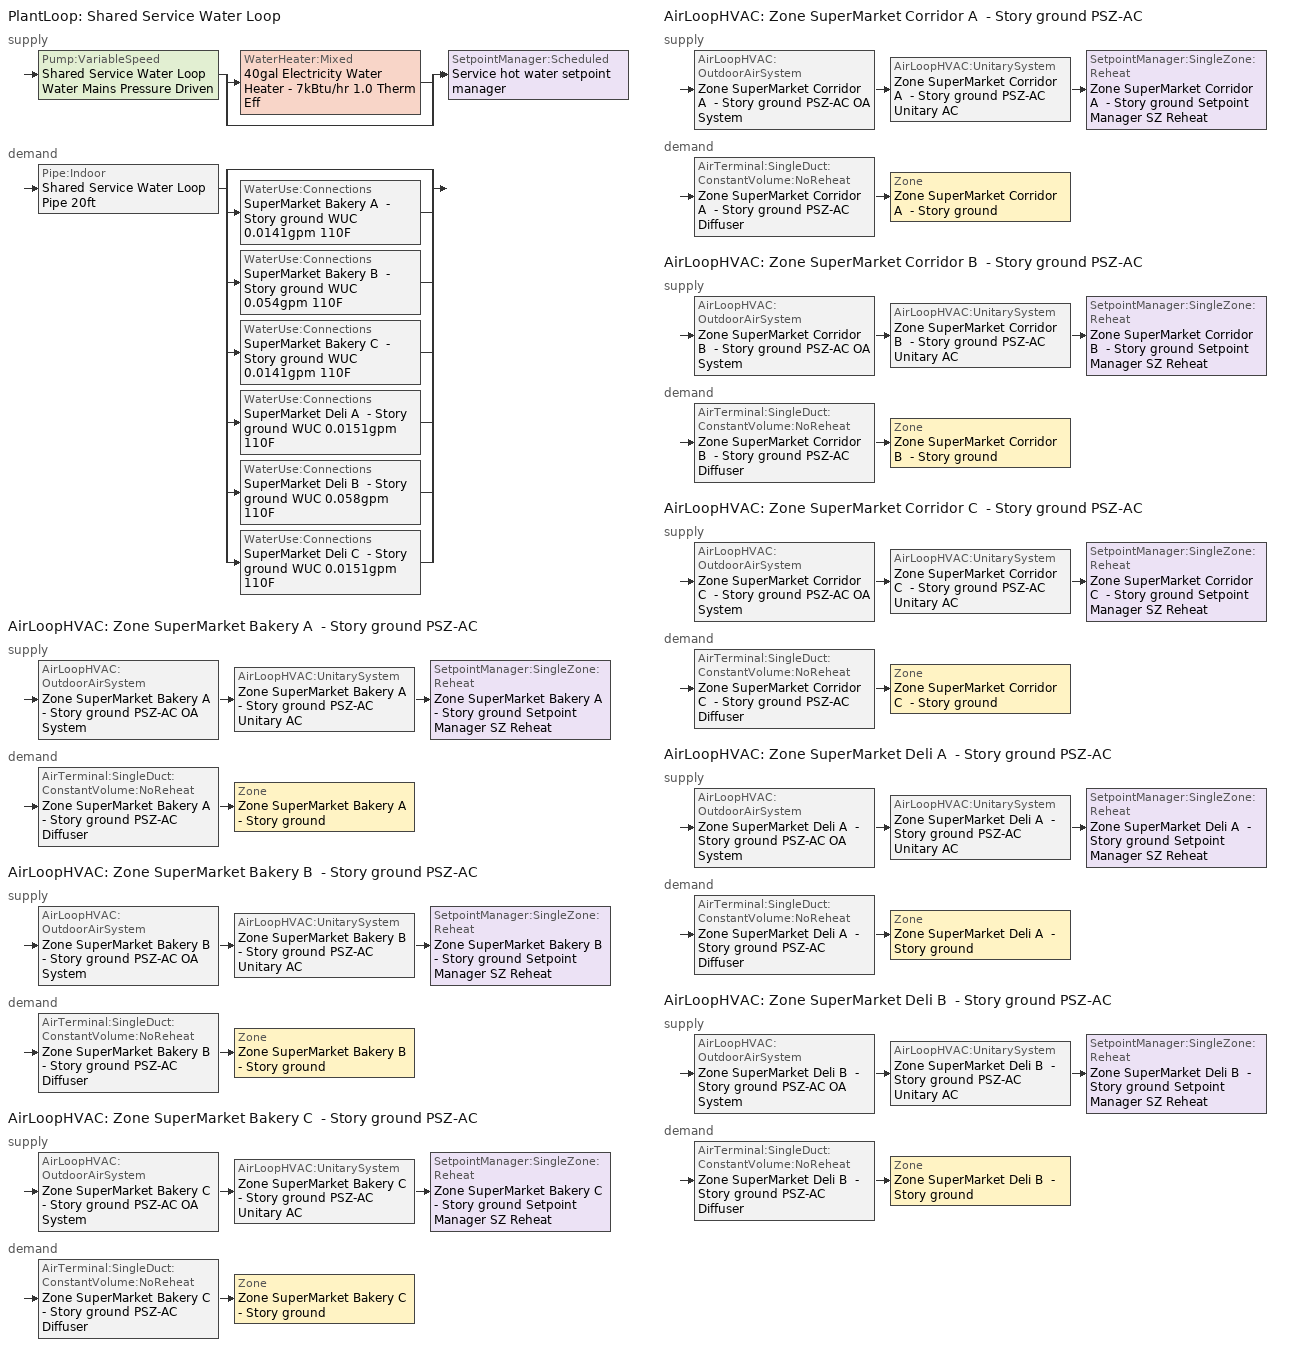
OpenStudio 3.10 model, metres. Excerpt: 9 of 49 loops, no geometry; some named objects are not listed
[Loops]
PlantLoop 'Shared Service Water Loop'
 supply: Pump:VariableSpeed 'Shared Service Water Loop Water Mains Pressure Driven' > split
  | WaterHeater:Mixed '40gal Electricity Water Heater - 7kBtu/hr 1.0 Therm Eff'
  | bypass
  join > SetpointManager:Scheduled 'Service hot water setpoint manager'
 demand: Pipe:Indoor 'Shared Service Water Loop Pipe 20ft' > split
  | bypass
  | WaterUse:Connections 'SuperMarket Bakery A  - Story ground WUC 0.0141gpm 110F'
  | WaterUse:Connections 'SuperMarket Bakery B  - Story ground WUC 0.054gpm 110F'
  | WaterUse:Connections 'SuperMarket Bakery C  - Story ground WUC 0.0141gpm 110F'
  | WaterUse:Connections 'SuperMarket Deli A  - Story ground WUC 0.0151gpm 110F'
  | WaterUse:Connections 'SuperMarket Deli B  - Story ground WUC 0.058gpm 110F'
  | WaterUse:Connections 'SuperMarket Deli C  - Story ground WUC 0.0151gpm 110F'
AirLoopHVAC 'Zone SuperMarket Bakery A  - Story ground PSZ-AC'
 supply: AirLoopHVAC:OutdoorAirSystem 'Zone SuperMarket Bakery A  - Story ground PSZ-AC OA System' > AirLoopHVAC:UnitarySystem 'Zone SuperMarket Bakery A  - Story ground PSZ-AC Unitary AC' > SetpointManager:SingleZone:Reheat 'Zone SuperMarket Bakery A  - Story ground Setpoint Manager SZ Reheat'
 demand: AirTerminal:SingleDuct:ConstantVolume:NoReheat 'Zone SuperMarket Bakery A  - Story ground PSZ-AC Diffuser' > Zone 'Zone SuperMarket Bakery A  - Story ground'
AirLoopHVAC 'Zone SuperMarket Bakery B  - Story ground PSZ-AC'
 supply: AirLoopHVAC:OutdoorAirSystem 'Zone SuperMarket Bakery B  - Story ground PSZ-AC OA System' > AirLoopHVAC:UnitarySystem 'Zone SuperMarket Bakery B  - Story ground PSZ-AC Unitary AC' > SetpointManager:SingleZone:Reheat 'Zone SuperMarket Bakery B  - Story ground Setpoint Manager SZ Reheat'
 demand: AirTerminal:SingleDuct:ConstantVolume:NoReheat 'Zone SuperMarket Bakery B  - Story ground PSZ-AC Diffuser' > Zone 'Zone SuperMarket Bakery B  - Story ground'
AirLoopHVAC 'Zone SuperMarket Bakery C  - Story ground PSZ-AC'
 supply: AirLoopHVAC:OutdoorAirSystem 'Zone SuperMarket Bakery C  - Story ground PSZ-AC OA System' > AirLoopHVAC:UnitarySystem 'Zone SuperMarket Bakery C  - Story ground PSZ-AC Unitary AC' > SetpointManager:SingleZone:Reheat 'Zone SuperMarket Bakery C  - Story ground Setpoint Manager SZ Reheat'
 demand: AirTerminal:SingleDuct:ConstantVolume:NoReheat 'Zone SuperMarket Bakery C  - Story ground PSZ-AC Diffuser' > Zone 'Zone SuperMarket Bakery C  - Story ground'
AirLoopHVAC 'Zone SuperMarket Corridor A  - Story ground PSZ-AC'
 supply: AirLoopHVAC:OutdoorAirSystem 'Zone SuperMarket Corridor A  - Story ground PSZ-AC OA System' > AirLoopHVAC:UnitarySystem 'Zone SuperMarket Corridor A  - Story ground PSZ-AC Unitary AC' > SetpointManager:SingleZone:Reheat 'Zone SuperMarket Corridor A  - Story ground Setpoint Manager SZ Reheat'
 demand: AirTerminal:SingleDuct:ConstantVolume:NoReheat 'Zone SuperMarket Corridor A  - Story ground PSZ-AC Diffuser' > Zone 'Zone SuperMarket Corridor A  - Story ground'
AirLoopHVAC 'Zone SuperMarket Corridor B  - Story ground PSZ-AC'
 supply: AirLoopHVAC:OutdoorAirSystem 'Zone SuperMarket Corridor B  - Story ground PSZ-AC OA System' > AirLoopHVAC:UnitarySystem 'Zone SuperMarket Corridor B  - Story ground PSZ-AC Unitary AC' > SetpointManager:SingleZone:Reheat 'Zone SuperMarket Corridor B  - Story ground Setpoint Manager SZ Reheat'
 demand: AirTerminal:SingleDuct:ConstantVolume:NoReheat 'Zone SuperMarket Corridor B  - Story ground PSZ-AC Diffuser' > Zone 'Zone SuperMarket Corridor B  - Story ground'
AirLoopHVAC 'Zone SuperMarket Corridor C  - Story ground PSZ-AC'
 supply: AirLoopHVAC:OutdoorAirSystem 'Zone SuperMarket Corridor C  - Story ground PSZ-AC OA System' > AirLoopHVAC:UnitarySystem 'Zone SuperMarket Corridor C  - Story ground PSZ-AC Unitary AC' > SetpointManager:SingleZone:Reheat 'Zone SuperMarket Corridor C  - Story ground Setpoint Manager SZ Reheat'
 demand: AirTerminal:SingleDuct:ConstantVolume:NoReheat 'Zone SuperMarket Corridor C  - Story ground PSZ-AC Diffuser' > Zone 'Zone SuperMarket Corridor C  - Story ground'
AirLoopHVAC 'Zone SuperMarket Deli A  - Story ground PSZ-AC'
 supply: AirLoopHVAC:OutdoorAirSystem 'Zone SuperMarket Deli A  - Story ground PSZ-AC OA System' > AirLoopHVAC:UnitarySystem 'Zone SuperMarket Deli A  - Story ground PSZ-AC Unitary AC' > SetpointManager:SingleZone:Reheat 'Zone SuperMarket Deli A  - Story ground Setpoint Manager SZ Reheat'
 demand: AirTerminal:SingleDuct:ConstantVolume:NoReheat 'Zone SuperMarket Deli A  - Story ground PSZ-AC Diffuser' > Zone 'Zone SuperMarket Deli A  - Story ground'
AirLoopHVAC 'Zone SuperMarket Deli B  - Story ground PSZ-AC'
 supply: AirLoopHVAC:OutdoorAirSystem 'Zone SuperMarket Deli B  - Story ground PSZ-AC OA System' > AirLoopHVAC:UnitarySystem 'Zone SuperMarket Deli B  - Story ground PSZ-AC Unitary AC' > SetpointManager:SingleZone:Reheat 'Zone SuperMarket Deli B  - Story ground Setpoint Manager SZ Reheat'
 demand: AirTerminal:SingleDuct:ConstantVolume:NoReheat 'Zone SuperMarket Deli B  - Story ground PSZ-AC Diffuser' > Zone 'Zone SuperMarket Deli B  - Story ground'
[Construction]
Copper pipe 0.75in type L with 0.5in fiberglass batt: Fiberglass batt 0.5in, Copper pipe 0.75in type L
[Material] Roughness=Smooth; Thermal Absorptance=0.9; Solar Absorptance=0.7; Visible Absorptance=0.7
Name | Thickness {m} | Conductivity {W/m-K} | Density {kg/m3} | Specific Heat {J/kg-K}
Copper pipe 0.75in type L | 0.001143 | 386 | 8906.27 | 385.1856
Fiberglass batt 0.5in | 0.0127 | 0.0663448 | 11.2129 | 837.36
[Sizing:Zone] Zone Cooling Design Supply Air Temperature Input Method=SupplyAirTemperature; Zone Cooling Design Supply Air Temperature {C}=12.7778; Zone Cooling Design Supply Air Temperature Difference {deltaC}=11.11; Zone Heating Design Supply Air Temperature Input Method=SupplyAirTemperature; Zone Heating Design Supply Air Temperature {C}=50; Zone Heating Design Supply Air Temperature Difference {deltaC}=11.11; Zone Cooling Design Supply Air Humidity Ratio {kg-H2O/kg-air}=0.0085; Zone Heating Design Supply Air Humidity Ratio {kg-H2O/kg-air}=0.008; Cooling Design Air Flow Method=DesignDay; Heating Design Air Flow Method=DesignDay; Heating Maximum Air Flow Fraction=1; Account for Dedicated Outdoor Air System=No; Dedicated Outdoor Air System Control Strategy=NeutralSupplyAir; Dedicated Outdoor Air Low Setpoint Temperature for Design {C}=autosize; Dedicated Outdoor Air High Setpoint Temperature for Design {C}=autosize; Zone Load Sizing Method=Sensible Load Only No Latent Load; Zone Latent Cooling Design Supply Air Humidity Ratio Input Method=HumidityRatioDifference; Zone Cooling Design Supply Air Humidity Ratio Difference {kgWater/kgDryAir}=0.005; Zone Latent Heating Design Supply Air Humidity Ratio Input Method=HumidityRatioDifference; Zone Humidification Design Supply Air Humidity Ratio Difference {kgWater/kgDryAir}=0.005; Sizing Option=Coincident
Zone SuperMarket Corridor A  - Story ground; Zone SuperMarket Corridor B  - Story ground; Zone SuperMarket Corridor C  - Story ground; Zone SuperMarket Bakery A  - Story ground; Zone SuperMarket Bakery B  - Story ground; Zone SuperMarket Bakery C  - Story ground; Zone SuperMarket Deli A  - Story ground; Zone SuperMarket Deli B  - Story ground
[Zone equipment]
Zone SuperMarket Corridor A  - Story ground: Zone SuperMarket Corridor A  - Story ground PSZ-AC Diffuser
Zone SuperMarket Corridor B  - Story ground: Zone SuperMarket Corridor B  - Story ground PSZ-AC Diffuser
Zone SuperMarket Corridor C  - Story ground: Zone SuperMarket Corridor C  - Story ground PSZ-AC Diffuser
Zone SuperMarket Bakery A  - Story ground: Zone SuperMarket Bakery A  - Story ground Exhaust Fan, Zone SuperMarket Bakery A  - Story ground PSZ-AC Diffuser
Zone SuperMarket Bakery B  - Story ground: Zone SuperMarket Bakery B  - Story ground Exhaust Fan, Zone SuperMarket Bakery B  - Story ground PSZ-AC Diffuser
Zone SuperMarket Bakery C  - Story ground: Zone SuperMarket Bakery C  - Story ground Exhaust Fan, Zone SuperMarket Bakery C  - Story ground PSZ-AC Diffuser
Zone SuperMarket Deli A  - Story ground: Zone SuperMarket Deli A  - Story ground Exhaust Fan, Zone SuperMarket Deli A  - Story ground PSZ-AC Diffuser
Zone SuperMarket Deli B  - Story ground: Zone SuperMarket Deli B  - Story ground Exhaust Fan, Zone SuperMarket Deli B  - Story ground PSZ-AC Diffuser
[Fan:ZoneExhaust] Availability Schedule=SuperMarket HVACOperationSchd; Fan Total Efficiency=0.389162; Pressure Rise {Pa}=124.544; Flow Fraction Schedule=SuperMarket HVACOperationSchd; System Availability Manager Coupling Mode=Decoupled
Name | Maximum Flow Rate {m3/s}
Zone SuperMarket Bakery A  - Story ground Exhaust Fan; Zone SuperMarket Bakery C  - Story ground Exhaust Fan | 0.230585
Zone SuperMarket Bakery B  - Story ground Exhaust Fan | 0.884824
Zone SuperMarket Deli A  - Story ground Exhaust Fan | 0.247648
Zone SuperMarket Deli B  - Story ground Exhaust Fan | 0.950301
[WaterUse:Equipment:Definition] Target Temperature Schedule=Mixed Water At Faucet Temp - 110F; Sensible Fraction Schedule=Fraction Sensible - 0.2; Latent Fraction Schedule=Fraction Latent - 0.05
Name | Peak Flow Rate {m3/s}
SuperMarket Bakery A  - Story ground Water Use 0.0141gpm 110F; SuperMarket Bakery C  - Story ground Water Use 0.0141gpm 110F | 8.87365e-07
SuperMarket Bakery B  - Story ground Water Use 0.054gpm 110F | 3.40509e-06
SuperMarket Deli A  - Story ground Water Use 0.0151gpm 110F; SuperMarket Deli C  - Story ground Water Use 0.0151gpm 110F | 9.5303e-07
SuperMarket Deli B  - Story ground Water Use 0.058gpm 110F | 3.65706e-06
[WaterUse:Equipment] Flow Rate Fraction Schedule=SuperMarket Bldg Swh
Name | Water Use Equipment Definition | Space
SuperMarket Bakery A  - Story ground Service Water Use 0.0141gpm 110F | SuperMarket Bakery A  - Story ground Water Use 0.0141gpm 110F | SuperMarket Bakery A  - Story ground
SuperMarket Bakery B  - Story ground Service Water Use 0.054gpm 110F | SuperMarket Bakery B  - Story ground Water Use 0.054gpm 110F | SuperMarket Bakery B  - Story ground
SuperMarket Bakery C  - Story ground Service Water Use 0.0141gpm 110F | SuperMarket Bakery C  - Story ground Water Use 0.0141gpm 110F | SuperMarket Bakery C  - Story ground
SuperMarket Deli A  - Story ground Service Water Use 0.0151gpm 110F | SuperMarket Deli A  - Story ground Water Use 0.0151gpm 110F | SuperMarket Deli A  - Story ground
SuperMarket Deli B  - Story ground Service Water Use 0.058gpm 110F | SuperMarket Deli B  - Story ground Water Use 0.058gpm 110F | SuperMarket Deli B  - Story ground
SuperMarket Deli C  - Story ground Service Water Use 0.0151gpm 110F | SuperMarket Deli C  - Story ground Water Use 0.0151gpm 110F | SuperMarket Deli C  - Story ground
[WaterUse:Connections] Drain Water Heat Exchanger Type=None; Drain Water Heat Exchanger Destination=Plant
Name | Water Use Equipment Name 1
SuperMarket Bakery A  - Story ground WUC 0.0141gpm 110F | SuperMarket Bakery A  - Story ground Service Water Use 0.0141gpm 110F
SuperMarket Bakery B  - Story ground WUC 0.054gpm 110F | SuperMarket Bakery B  - Story ground Service Water Use 0.054gpm 110F
SuperMarket Bakery C  - Story ground WUC 0.0141gpm 110F | SuperMarket Bakery C  - Story ground Service Water Use 0.0141gpm 110F
SuperMarket Deli A  - Story ground WUC 0.0151gpm 110F | SuperMarket Deli A  - Story ground Service Water Use 0.0151gpm 110F
SuperMarket Deli B  - Story ground WUC 0.058gpm 110F | SuperMarket Deli B  - Story ground Service Water Use 0.058gpm 110F
SuperMarket Deli C  - Story ground WUC 0.0151gpm 110F | SuperMarket Deli C  - Story ground Service Water Use 0.0151gpm 110F
[PlantLoop]
Shared Service Water Loop: Glycol Concentration=0; Maximum Loop Temperature {C}=60; Minimum Loop Temperature {C}=51.6667; Maximum Loop Flow Rate {m3/s}=1.07429e-05; Plant Loop Volume {m3}=0.00128915; Load Distribution Scheme=Optimal
[Sizing:Plant]
Shared Service Water Loop: Loop Type=Heating; Design Loop Exit Temperature {C}=60; Loop Design Temperature Difference {deltaC}=5; Sizing Option=NonCoincident; Zone Timesteps in Averaging Window=1; Coincident Sizing Factor Mode=None
[SetpointManager:Scheduled]
Service hot water setpoint manager: Control Variable=Temperature; Schedule=Service Water Loop Temp - 140F; Setpoint Node or NodeList=Shared Service Water Loop Supply Outlet Node
[Pump:VariableSpeed]
Shared Service Water Loop Water Mains Pressure Driven: Rated Flow Rate {m3/s}=1.07429e-05; Rated Pump Head {Pa}=0.001; Rated Power Consumption {W}=1.3773e-08; Motor Efficiency=1; Coefficient 1 of the Part Load Performance Curve=0; Coefficient 2 of the Part Load Performance Curve=3.2485; Coefficient 3 of the Part Load Performance Curve=-4.7443; Coefficient 4 of the Part Load Performance Curve=2.5294; Pump Control Type=Intermittent; Skin Loss Radiative Fraction=0.5; Design Power Sizing Method=PowerPerFlowPerPressure; Design Electric Power per Unit Flow Rate {W/(m3/s)}=348701.1; Design Shaft Power per Unit Flow Rate per Unit Head {W-s/m3-Pa}=1.28205; Design Minimum Flow Rate Fraction=0
[WaterHeater:Mixed]
40gal Electricity Water Heater - 7kBtu/hr 1.0 Therm Eff: Tank Volume {m3}=0.151416; Setpoint Temperature Schedule=Service Water Loop Temp - 140F; Deadband Temperature Difference {deltaC}=2; Maximum Temperature Limit {C}=60; Heater Control Type=Cycle; Heater Maximum Capacity {W}=1949.25; Heater Fuel Type=Electricity; Heater Thermal Efficiency=1; Off Cycle Parasitic Fuel Consumption Rate {W}=0; Off Cycle Parasitic Fuel Type=Electricity; Off Cycle Parasitic Heat Fraction to Tank=0; On Cycle Parasitic Fuel Consumption Rate {W}=0; On Cycle Parasitic Fuel Type=Electricity; On Cycle Parasitic Heat Fraction to Tank=0; Ambient Temperature Indicator=Schedule; Ambient Temperature Schedule=Water Heater Ambient Temp Schedule 71.6F; Off Cycle Loss Coefficient to Ambient Temperature {W/K}=1.87331; On Cycle Loss Coefficient to Ambient Temperature {W/K}=1.87331; Use Side Effectiveness=1; Source Side Effectiveness=1; Use Side Design Flow Rate {m3/s}=autosize; Source Side Design Flow Rate {m3/s}=autosize; Indirect Water Heating Recovery Time {hr}=1.5; Source Side Flow Control Mode=IndirectHeatPrimarySetpoint
[WaterHeater:Sizing]
40gal Electricity Water Heater - 7kBtu/hr 1.0 Therm Eff: Design Mode=PeakDraw; Time Storage Can Meet Peak Draw {hr}=0.538503; Time for Tank Recovery {hr}=1; Nominal Tank Volume for Autosizing Plant Connections {m3}=1
[Pipe:Indoor]
Shared Service Water Loop Pipe 20ft: Construction=Copper pipe 0.75in type L with 0.5in fiberglass batt; Environment Type=Schedule; Ambient Temperature Schedule=Shared Service Water Loop Piping Air Temp - 70F; Ambient Air Velocity Schedule=Shared Service Water Loop Piping Air Velocity - 0.67mph; Pipe Inside Diameter {m}=0.019939; Pipe Length {m}=6.1
[AirLoopHVAC] Design Return Air Flow Fraction of Supply Air Flow=1
Name | Availability Schedule | Design Supply Air Flow Rate {m3/s}
Zone SuperMarket Bakery A  - Story ground PSZ-AC | Zone SuperMarket Bakery A  - Story ground PSZ-AC_constant_night_fan_schedule | 0.143238
Zone SuperMarket Bakery B  - Story ground PSZ-AC | Zone SuperMarket Bakery B  - Story ground PSZ-AC_constant_night_fan_schedule | 0.348839
Zone SuperMarket Bakery C  - Story ground PSZ-AC | Zone SuperMarket Bakery C  - Story ground PSZ-AC_constant_night_fan_schedule | 0.126441
Zone SuperMarket Corridor A  - Story ground PSZ-AC | Zone SuperMarket Corridor A  - Story ground PSZ-AC_constant_night_fan_schedule | 0.0296169
Zone SuperMarket Corridor B  - Story ground PSZ-AC | Zone SuperMarket Corridor B  - Story ground PSZ-AC_constant_night_fan_schedule | 0.0564038
Zone SuperMarket Corridor C  - Story ground PSZ-AC | Zone SuperMarket Corridor C  - Story ground PSZ-AC_constant_night_fan_schedule | 0.0256887
Zone SuperMarket Deli A  - Story ground PSZ-AC | Zone SuperMarket Deli A  - Story ground PSZ-AC_constant_night_fan_schedule | 0.280962
Zone SuperMarket Deli B  - Story ground PSZ-AC | Zone SuperMarket Deli B  - Story ground PSZ-AC_constant_night_fan_schedule | 0.785212
[Sizing:System] Type of Load to Size On=Sensible; Central Heating Maximum System Air Flow Ratio=1; Preheat Design Temperature {C}=7.22222; Preheat Design Humidity Ratio {kg-H2O/kg-Air}=0.008; Precool Design Temperature {C}=12.7778; Precool Design Humidity Ratio {kg-H2O/kg-Air}=0.008; Central Cooling Design Supply Air Temperature {C}=12.7778; Central Heating Design Supply Air Temperature {C}=50; Sizing Option=Coincident; 100% Outdoor Air in Cooling=No; 100% Outdoor Air in Heating=No; Central Cooling Design Supply Air Humidity Ratio {kg-H2O/kg-Air}=0.0085; Central Heating Design Supply Air Humidity Ratio {kg-H2O/kg-Air}=0.008; Cooling Design Air Flow Method=DesignDay; Heating Design Air Flow Method=DesignDay; System Outdoor Air Method=ZoneSum; Zone Maximum Outdoor Air Fraction=1; Cooling Supply Air Flow Rate Per Floor Area {m3/s-m2}=0.00996765; Cooling Fraction of Autosized Cooling Supply Air Flow Rate=1; Cooling Supply Air Flow Rate Per Unit Cooling Capacity {m3/s-W}=3.94755e-05; Heating Supply Air Flow Rate Per Floor Area {m3/s-m2}=0.00996765; Heating Fraction of Autosized Heating Supply Air Flow Rate=1; Heating Fraction of Autosized Cooling Supply Air Flow Rate=1; Heating Supply Air Flow Rate Per Unit Heating Capacity {m3/s-W}=3.15882e-05; Cooling Design Capacity Method=CoolingDesignCapacity; Cooling Design Capacity Per Floor Area {W/m2}=234.7; Fraction of Autosized Cooling Design Capacity=1; Heating Design Capacity Method=HeatingDesignCapacity; Heating Design Capacity Per Floor Area {W/m2}=157; Fraction of Autosized Heating Design Capacity=1; Central Cooling Capacity Control Method=OnOff; Occupant Diversity=1
Name | Design Outdoor Air Flow Rate {m3/s} | Cooling Design Capacity {W} | Heating Design Capacity {W}
Zone SuperMarket Bakery A  - Story ground PSZ-AC | 0.143238 | 3193.46 | 5938.47
Zone SuperMarket Bakery B  - Story ground PSZ-AC | 0.348839 | 9862.05 | 22787.69
Zone SuperMarket Bakery C  - Story ground PSZ-AC | 0.126441 | 2984.92 | 5938.47
Zone SuperMarket Corridor A  - Story ground PSZ-AC | 0.0296169 | 374.39 | 395.28
Zone SuperMarket Corridor B  - Story ground PSZ-AC | 0.0564038 | 763.1 | 572.12
Zone SuperMarket Corridor C  - Story ground PSZ-AC | 0.0256887 | 319.34 | 395.34
Zone SuperMarket Deli A  - Story ground PSZ-AC | 0.280962 | 4766.65 | 6377.91
Zone SuperMarket Deli B  - Story ground PSZ-AC | 0.785212 | 14846.31 | 24473.97
[SetpointManager:SingleZone:Reheat] Minimum Supply Air Temperature {C}=12.7778; Maximum Supply Air Temperature {C}=50
Name | Control Zone | Setpoint Node or NodeList
Zone SuperMarket Bakery A  - Story ground Setpoint Manager SZ Reheat | Zone SuperMarket Bakery A  - Story ground | Zone SuperMarket Bakery A  - Story ground PSZ-AC Supply Outlet Node
Zone SuperMarket Bakery B  - Story ground Setpoint Manager SZ Reheat | Zone SuperMarket Bakery B  - Story ground | Zone SuperMarket Bakery B  - Story ground PSZ-AC Supply Outlet Node
Zone SuperMarket Bakery C  - Story ground Setpoint Manager SZ Reheat | Zone SuperMarket Bakery C  - Story ground | Zone SuperMarket Bakery C  - Story ground PSZ-AC Supply Outlet Node
Zone SuperMarket Corridor A  - Story ground Setpoint Manager SZ Reheat | Zone SuperMarket Corridor A  - Story ground | Zone SuperMarket Corridor A  - Story ground PSZ-AC Supply Outlet Node
Zone SuperMarket Corridor B  - Story ground Setpoint Manager SZ Reheat | Zone SuperMarket Corridor B  - Story ground | Zone SuperMarket Corridor B  - Story ground PSZ-AC Supply Outlet Node
Zone SuperMarket Corridor C  - Story ground Setpoint Manager SZ Reheat | Zone SuperMarket Corridor C  - Story ground | Zone SuperMarket Corridor C  - Story ground PSZ-AC Supply Outlet Node
Zone SuperMarket Deli A  - Story ground Setpoint Manager SZ Reheat | Zone SuperMarket Deli A  - Story ground | Zone SuperMarket Deli A  - Story ground PSZ-AC Supply Outlet Node
Zone SuperMarket Deli B  - Story ground Setpoint Manager SZ Reheat | Zone SuperMarket Deli B  - Story ground | Zone SuperMarket Deli B  - Story ground PSZ-AC Supply Outlet Node
[Coil:Heating:Electric] Efficiency=1
Name | Availability Schedule | Nominal Capacity {W}
Zone SuperMarket Bakery A  - Story ground PSZ-AC Electric Htg Coil | Always On Discrete | 7963.88
Zone SuperMarket Bakery A  - Story ground PSZ-AC No Heat; Zone SuperMarket Bakery B  - Story ground PSZ-AC No Heat; Zone SuperMarket Bakery C  - Story ground PSZ-AC No Heat; Zone SuperMarket Corridor A  - Story ground PSZ-AC No Heat; Zone SuperMarket Corridor B  - Story ground PSZ-AC No Heat; Zone SuperMarket Corridor C  - Story ground PSZ-AC No Heat; Zone SuperMarket Deli A  - Story ground PSZ-AC No Heat; Zone SuperMarket Deli B  - Story ground PSZ-AC No Heat | Always Off Discrete | 0
Zone SuperMarket Bakery B  - Story ground PSZ-AC Electric Htg Coil | Always On Discrete | 23276
Zone SuperMarket Bakery C  - Story ground PSZ-AC Electric Htg Coil | Always On Discrete | 7354.63
Zone SuperMarket Corridor A  - Story ground PSZ-AC Electric Htg Coil | Always On Discrete | 1143.77
Zone SuperMarket Corridor B  - Story ground PSZ-AC Electric Htg Coil | Always On Discrete | 2312.5
Zone SuperMarket Corridor C  - Story ground PSZ-AC Electric Htg Coil | Always On Discrete | 1001.29
Zone SuperMarket Deli A  - Story ground PSZ-AC Electric Htg Coil | Always On Discrete | 13164.4
Zone SuperMarket Deli B  - Story ground PSZ-AC Electric Htg Coil | Always On Discrete | 39889.5
[Coil:Cooling:DX:SingleSpeed] Availability Schedule=Always On Discrete; Rated COP {W/W}=3.6504; Rated Evaporator Fan Power Per Volume Flow Rate 2017 {W/(m3/s)}=773.3; Rated Evaporator Fan Power Per Volume Flow Rate 2023 {W/(m3/s)}=934.4; Total Cooling Capacity Function of Temperature Curve=CoilClgDXQRatio_fTwbToadbSI; Total Cooling Capacity Function of Flow Fraction Curve=CoilClgDXSnglQRatio_fCFMRatio; Energy Input Ratio Function of Temperature Curve=CoilClgDXEIRRatio_fTwbToadbSI; Energy Input Ratio Function of Flow Fraction Curve=CoilClgDXSnglEIRRatio_fCFMRatio; Part Load Fraction Correlation Curve=CoilClgDXEIRRatio_fQFrac; Minimum Outdoor Dry-Bulb Temperature for Compressor Operation {C}=-25; Nominal Time for Condensate Removal to Begin {s}=0; Ratio of Initial Moisture Evaporation Rate and Steady State Latent Capacity=0; Maximum Cycling Rate {cycles/hr}=0; Latent Capacity Time Constant {s}=0; Condenser Type=AirCooled; Evaporative Condenser Effectiveness=0.9; Evaporative Condenser Air Flow Rate {m3/s}=autosize; Evaporative Condenser Pump Rated Power Consumption {W}=autosize; Crankcase Heater Capacity {W}=0; Maximum Outdoor Dry-Bulb Temperature for Crankcase Heater Operation {C}=10; Basin Heater Capacity {W/K}=0; Basin Heater Setpoint Temperature {C}=2
Name | Rated Total Cooling Capacity {W} | Rated Sensible Heat Ratio | Rated Air Flow Rate {m3/s}
Zone SuperMarket Bakery A  - Story ground PSZ-AC 1spd DX AC Clg Coil 13kBtu/hr 13SEER | 3556.94 | 0.701083 | 0.143238
Zone SuperMarket Bakery B  - Story ground PSZ-AC 1spd DX AC Clg Coil 31kBtu/hr 13SEER | 8662.5 | 0.701083 | 0.348839
Zone SuperMarket Bakery C  - Story ground PSZ-AC 1spd DX AC Clg Coil 11kBtu/hr 13SEER | 3139.84 | 0.701083 | 0.126441
Zone SuperMarket Corridor A  - Story ground PSZ-AC 1spd DX AC Clg Coil 4kBtu/hr 13SEER | 559.088 | 0.800397 | 0.0296169
Zone SuperMarket Corridor B  - Story ground PSZ-AC 1spd DX AC Clg Coil 11kBtu/hr 13SEER | 1278.67 | 0.730462 | 0.0564038
Zone SuperMarket Corridor C  - Story ground PSZ-AC 1spd DX AC Clg Coil 4kBtu/hr 13SEER | 494.905 | 0.790902 | 0.0256887
Zone SuperMarket Deli A  - Story ground PSZ-AC 1spd DX AC Clg Coil 23kBtu/hr 13SEER | 6976.96 | 0.701083 | 0.280962
Zone SuperMarket Deli B  - Story ground PSZ-AC 1spd DX AC Clg Coil 64kBtu/hr 13SEER | 19498.7 | 0.701083 | 0.785212
[Fan:OnOff] Availability Schedule=Always On Discrete; Fan Total Efficiency=0.53625; Pressure Rise {Pa}=622.722; Motor Efficiency=0.825; Motor In Airstream Fraction=1
Name | Maximum Flow Rate {m3/s} | Fan Power Ratio Function of Speed Ratio Curve | Fan Efficiency Ratio Function of Speed Ratio Curve
Zone SuperMarket Bakery A  - Story ground PSZ-AC Fan | 0.143238 | Fan On Off Power Curve | Fan On Off Efficiency Curve
Zone SuperMarket Bakery B  - Story ground PSZ-AC Fan | 0.348839 | Fan On Off Power Curve 1 | Fan On Off Efficiency Curve 1
Zone SuperMarket Bakery C  - Story ground PSZ-AC Fan | 0.126441 | Fan On Off Power Curve 2 | Fan On Off Efficiency Curve 2
Zone SuperMarket Corridor A  - Story ground PSZ-AC Fan | 0.0296169 | Fan On Off Power Curve 3 | Fan On Off Efficiency Curve 3
Zone SuperMarket Corridor B  - Story ground PSZ-AC Fan | 0.0564038 | Fan On Off Power Curve 4 | Fan On Off Efficiency Curve 4
Zone SuperMarket Corridor C  - Story ground PSZ-AC Fan | 0.0256887 | Fan On Off Power Curve 5 | Fan On Off Efficiency Curve 5
Zone SuperMarket Deli A  - Story ground PSZ-AC Fan | 0.280962 | Fan On Off Power Curve 6 | Fan On Off Efficiency Curve 6
Zone SuperMarket Deli B  - Story ground PSZ-AC Fan | 0.785212 | Fan On Off Power Curve 7 | Fan On Off Efficiency Curve 7
[AirLoopHVAC:UnitarySystem] Control Type=Load; Dehumidification Control Type=None; Availability Schedule=Always On Discrete; Fan Placement=DrawThrough; DX Heating Coil Sizing Ratio=1; Use DOAS DX Cooling Coil=No; DOAS DX Cooling Coil Leaving Minimum Air Temperature {C}=2; Latent Load Control=SensibleOnlyLoadControl; Supply Air Flow Rate Method During Cooling Operation=SupplyAirFlowRate; Supply Air Flow Rate Method During Heating Operation=SupplyAirFlowRate; Supply Air Flow Rate Method When No Cooling or Heating is Required=None; No Load Supply Air Flow Rate Control Set To Low Speed=Yes; Maximum Supply Air Temperature {C}=50; Maximum Outdoor Dry-Bulb Temperature for Supplemental Heater Operation {C}=21; Ancilliary On-Cycle Electric Power {W}=0; Ancilliary Off-Cycle Electric Power {W}=0
Name | Controlling Zone or Thermostat Location | Supply Fan | Supply Air Fan Operating Mode Schedule | Heating Coil | Cooling Coil | Supplemental Heating Coil | Supply Air Flow Rate During Cooling Operation {m3/s} | Supply Air Flow Rate During Heating Operation {m3/s}
Zone SuperMarket Bakery A  - Story ground PSZ-AC Unitary AC | Zone SuperMarket Bakery A  - Story ground | Zone SuperMarket Bakery A  - Story ground PSZ-AC Fan | Zone SuperMarket Bakery A  - Story ground PSZ-AC_constant_night_fan_schedule | Zone SuperMarket Bakery A  - Story ground PSZ-AC Electric Htg Coil | Zone SuperMarket Bakery A  - Story ground PSZ-AC 1spd DX AC Clg Coil 13kBtu/hr 13SEER | Zone SuperMarket Bakery A  - Story ground PSZ-AC No Heat | 0.143238 | 0.143238
Zone SuperMarket Bakery B  - Story ground PSZ-AC Unitary AC | Zone SuperMarket Bakery B  - Story ground | Zone SuperMarket Bakery B  - Story ground PSZ-AC Fan | Zone SuperMarket Bakery B  - Story ground PSZ-AC_constant_night_fan_schedule | Zone SuperMarket Bakery B  - Story ground PSZ-AC Electric Htg Coil | Zone SuperMarket Bakery B  - Story ground PSZ-AC 1spd DX AC Clg Coil 31kBtu/hr 13SEER | Zone SuperMarket Bakery B  - Story ground PSZ-AC No Heat | 0.348839 | 0.348839
Zone SuperMarket Bakery C  - Story ground PSZ-AC Unitary AC | Zone SuperMarket Bakery C  - Story ground | Zone SuperMarket Bakery C  - Story ground PSZ-AC Fan | Zone SuperMarket Bakery C  - Story ground PSZ-AC_constant_night_fan_schedule | Zone SuperMarket Bakery C  - Story ground PSZ-AC Electric Htg Coil | Zone SuperMarket Bakery C  - Story ground PSZ-AC 1spd DX AC Clg Coil 11kBtu/hr 13SEER | Zone SuperMarket Bakery C  - Story ground PSZ-AC No Heat | 0.126441 | 0.126441
Zone SuperMarket Corridor A  - Story ground PSZ-AC Unitary AC | Zone SuperMarket Corridor A  - Story ground | Zone SuperMarket Corridor A  - Story ground PSZ-AC Fan | Zone SuperMarket Corridor A  - Story ground PSZ-AC_constant_night_fan_schedule | Zone SuperMarket Corridor A  - Story ground PSZ-AC Electric Htg Coil | Zone SuperMarket Corridor A  - Story ground PSZ-AC 1spd DX AC Clg Coil 4kBtu/hr 13SEER | Zone SuperMarket Corridor A  - Story ground PSZ-AC No Heat | 0.0296169 | 0.0296169
Zone SuperMarket Corridor B  - Story ground PSZ-AC Unitary AC | Zone SuperMarket Corridor B  - Story ground | Zone SuperMarket Corridor B  - Story ground PSZ-AC Fan | Zone SuperMarket Corridor B  - Story ground PSZ-AC_constant_night_fan_schedule | Zone SuperMarket Corridor B  - Story ground PSZ-AC Electric Htg Coil | Zone SuperMarket Corridor B  - Story ground PSZ-AC 1spd DX AC Clg Coil 11kBtu/hr 13SEER | Zone SuperMarket Corridor B  - Story ground PSZ-AC No Heat | 0.0564038 | 0.0564038
Zone SuperMarket Corridor C  - Story ground PSZ-AC Unitary AC | Zone SuperMarket Corridor C  - Story ground | Zone SuperMarket Corridor C  - Story ground PSZ-AC Fan | Zone SuperMarket Corridor C  - Story ground PSZ-AC_constant_night_fan_schedule | Zone SuperMarket Corridor C  - Story ground PSZ-AC Electric Htg Coil | Zone SuperMarket Corridor C  - Story ground PSZ-AC 1spd DX AC Clg Coil 4kBtu/hr 13SEER | Zone SuperMarket Corridor C  - Story ground PSZ-AC No Heat | 0.0256887 | 0.0256887
Zone SuperMarket Deli A  - Story ground PSZ-AC Unitary AC | Zone SuperMarket Deli A  - Story ground | Zone SuperMarket Deli A  - Story ground PSZ-AC Fan | Zone SuperMarket Deli A  - Story ground PSZ-AC_constant_night_fan_schedule | Zone SuperMarket Deli A  - Story ground PSZ-AC Electric Htg Coil | Zone SuperMarket Deli A  - Story ground PSZ-AC 1spd DX AC Clg Coil 23kBtu/hr 13SEER | Zone SuperMarket Deli A  - Story ground PSZ-AC No Heat | 0.280962 | 0.280962
Zone SuperMarket Deli B  - Story ground PSZ-AC Unitary AC | Zone SuperMarket Deli B  - Story ground | Zone SuperMarket Deli B  - Story ground PSZ-AC Fan | Zone SuperMarket Deli B  - Story ground PSZ-AC_constant_night_fan_schedule | Zone SuperMarket Deli B  - Story ground PSZ-AC Electric Htg Coil | Zone SuperMarket Deli B  - Story ground PSZ-AC 1spd DX AC Clg Coil 64kBtu/hr 13SEER | Zone SuperMarket Deli B  - Story ground PSZ-AC No Heat | 0.785212 | 0.785212
[Controller:OutdoorAir] Economizer Control Type=NoEconomizer; Economizer Control Action Type=ModulateFlow; Economizer Maximum Limit Dry-Bulb Temperature {C}=28; Economizer Maximum Limit Enthalpy {J/kg}=64000; Lockout Type=LockoutWithCompressor; Minimum Limit Type=FixedMinimum; High Humidity Control=No; High Humidity Outdoor Air Flow Ratio=1; Control High Indoor Humidity Based on Outdoor Humidity Ratio=Yes; Heat Recovery Bypass Control Type=BypassWhenWithinEconomizerLimits; Economizer Operation Staging=InterlockedWithMechanicalCooling
Name | Minimum Outdoor Air Flow Rate {m3/s} | Maximum Outdoor Air Flow Rate {m3/s} | Minimum Outdoor Air Schedule | Maximum Fraction of Outdoor Air Schedule | Controller Mechanical Ventilation
Zone SuperMarket Bakery A  - Story ground PSZ-AC OA System Controller | 0.0873992 | 0.143238 | Zone SuperMarket Bakery A  - Story ground PSZ-AC_night_ventcycle_schedule | ems_Zone_SuperMarket_Bakery_A____Story_ground_PSZ_AC_maxOASch | Controller Mechanical Ventilation 1
Zone SuperMarket Bakery B  - Story ground PSZ-AC OA System Controller | 0.335377 | 0.348839 | Zone SuperMarket Bakery B  - Story ground PSZ-AC_night_ventcycle_schedule | ems_Zone_SuperMarket_Bakery_B____Story_ground_PSZ_AC_maxOASch | Controller Mechanical Ventilation 2
Zone SuperMarket Bakery C  - Story ground PSZ-AC OA System Controller | 0.0873992 | 0.126441 | Zone SuperMarket Bakery C  - Story ground PSZ-AC_night_ventcycle_schedule | ems_Zone_SuperMarket_Bakery_C____Story_ground_PSZ_AC_maxOASch | Controller Mechanical Ventilation 3
Zone SuperMarket Corridor A  - Story ground PSZ-AC OA System Controller | 0.00219428 | 0.0296169 | Zone SuperMarket Corridor A  - Story ground PSZ-AC_night_ventcycle_schedule | ems_Zone_SuperMarket_Corridor_A____Story_ground_PSZ_AC_maxOASch | Controller Mechanical Ventilation 4
Zone SuperMarket Corridor B  - Story ground PSZ-AC OA System Controller | 0.0084201 | 0.0564038 | Zone SuperMarket Corridor B  - Story ground PSZ-AC_night_ventcycle_schedule | ems_Zone_SuperMarket_Corridor_B____Story_ground_PSZ_AC_maxOASch | Controller Mechanical Ventilation 5
Zone SuperMarket Corridor C  - Story ground PSZ-AC OA System Controller | 0.00219428 | 0.0256887 | Zone SuperMarket Corridor C  - Story ground PSZ-AC_night_ventcycle_schedule | ems_Zone_SuperMarket_Corridor_C____Story_ground_PSZ_AC_maxOASch | Controller Mechanical Ventilation 6
Zone SuperMarket Deli A  - Story ground PSZ-AC OA System Controller | 0.0938667 | 0.280962 | Zone SuperMarket Deli A  - Story ground PSZ-AC_night_ventcycle_schedule | ems_Zone_SuperMarket_Deli_A____Story_ground_PSZ_AC_maxOASch | Controller Mechanical Ventilation 7
Zone SuperMarket Deli B  - Story ground PSZ-AC OA System Controller | 0.360195 | 0.785212 | Zone SuperMarket Deli B  - Story ground PSZ-AC_night_ventcycle_schedule | ems_Zone_SuperMarket_Deli_B____Story_ground_PSZ_AC_maxOASch | Controller Mechanical Ventilation 8
[Controller:MechanicalVentilation] Availability Schedule=Always On Discrete
Controller Mechanical Ventilation 1; Controller Mechanical Ventilation 2; Controller Mechanical Ventilation 3; Controller Mechanical Ventilation 4; Controller Mechanical Ventilation 5; Controller Mechanical Ventilation 6; Controller Mechanical Ventilation 7; Controller Mechanical Ventilation 8
[AirLoopHVAC:OutdoorAirSystem]
Name | Controller
Zone SuperMarket Bakery A  - Story ground PSZ-AC OA System | Zone SuperMarket Bakery A  - Story ground PSZ-AC OA System Controller
Zone SuperMarket Bakery B  - Story ground PSZ-AC OA System | Zone SuperMarket Bakery B  - Story ground PSZ-AC OA System Controller
Zone SuperMarket Bakery C  - Story ground PSZ-AC OA System | Zone SuperMarket Bakery C  - Story ground PSZ-AC OA System Controller
Zone SuperMarket Corridor A  - Story ground PSZ-AC OA System | Zone SuperMarket Corridor A  - Story ground PSZ-AC OA System Controller
Zone SuperMarket Corridor B  - Story ground PSZ-AC OA System | Zone SuperMarket Corridor B  - Story ground PSZ-AC OA System Controller
Zone SuperMarket Corridor C  - Story ground PSZ-AC OA System | Zone SuperMarket Corridor C  - Story ground PSZ-AC OA System Controller
Zone SuperMarket Deli A  - Story ground PSZ-AC OA System | Zone SuperMarket Deli A  - Story ground PSZ-AC OA System Controller
Zone SuperMarket Deli B  - Story ground PSZ-AC OA System | Zone SuperMarket Deli B  - Story ground PSZ-AC OA System Controller
[AvailabilityManager:NightCycle] Applicability Schedule=Always On Discrete; Control Type=CycleOnAny; Thermostat Tolerance {deltaC}=1.9999; Cycling Run Time Control Type=Thermostat; Cycling Run Time {s}=1800
Availability Manager Night Cycle 1; Availability Manager Night Cycle 2; Availability Manager Night Cycle 3; Availability Manager Night Cycle 4; Availability Manager Night Cycle 5; Availability Manager Night Cycle 6; Availability Manager Night Cycle 7; Availability Manager Night Cycle 8; Availability Manager Night Cycle 9; Availability Manager Night Cycle 10; Availability Manager Night Cycle 11; Availability Manager Night Cycle 12; Availability Manager Night Cycle 13; Availability Manager Night Cycle 14; Availability Manager Night Cycle 15; Availability Manager Night Cycle 16; Availability Manager Night Cycle 17; Availability Manager Night Cycle 18; Availability Manager Night Cycle 19; Availability Manager Night Cycle 20; Availability Manager Night Cycle 21; Availability Manager Night Cycle 22; Availability Manager Night Cycle 23; Availability Manager Night Cycle 24; Availability Manager Night Cycle 25; Availability Manager Night Cycle 26; Availability Manager Night Cycle 27; Availability Manager Night Cycle 28; Availability Manager Night Cycle 29; Availability Manager Night Cycle 30; Availability Manager Night Cycle 31; Availability Manager Night Cycle 32; Availability Manager Night Cycle 33; Availability Manager Night Cycle 34; Availability Manager Night Cycle 35; Availability Manager Night Cycle 36; Availability Manager Night Cycle 37; Availability Manager Night Cycle 38; Availability Manager Night Cycle 39; Availability Manager Night Cycle 40; Availability Manager Night Cycle 41; Availability Manager Night Cycle 42; Availability Manager Night Cycle 43; Availability Manager Night Cycle 44; Availability Manager Night Cycle 45; Availability Manager Night Cycle 46; Availability Manager Night Cycle 47; Availability Manager Night Cycle 48
[AirTerminal:SingleDuct:ConstantVolume:NoReheat] Availability Schedule=Always On Discrete
Name | Maximum Air Flow Rate {m3/s}
Zone SuperMarket Bakery A  - Story ground PSZ-AC Diffuser | 0.143238
Zone SuperMarket Bakery B  - Story ground PSZ-AC Diffuser | 0.348839
Zone SuperMarket Bakery C  - Story ground PSZ-AC Diffuser | 0.126441
Zone SuperMarket Corridor A  - Story ground PSZ-AC Diffuser | 0.0296169
Zone SuperMarket Corridor B  - Story ground PSZ-AC Diffuser | 0.0564038
Zone SuperMarket Corridor C  - Story ground PSZ-AC Diffuser | 0.0256887
Zone SuperMarket Deli A  - Story ground PSZ-AC Diffuser | 0.280962
Zone SuperMarket Deli B  - Story ground PSZ-AC Diffuser | 0.785212
[ZoneHVAC:Baseboard:Convective:Electric] Availability Schedule=Always On Discrete; Efficiency=1
Name | Nominal Capacity {W}
Zone SuperMarket Vestibule A  - Story ground Electric Baseboard | 198.924
Zone SuperMarket Vestibule B  - Story ground Electric Baseboard | 39.2036
Zone SuperMarket Vestibule C  - Story ground Electric Baseboard | 198.96
[EnergyManagementSystem:Sensor]
OAT: Output Variable or Output Meter Index Key=Environment; Output Variable or Output Meter=Site Outdoor Air Drybulb Temperature
[EnergyManagementSystem:Actuator] Actuated Component Type=Schedule:Year; Actuated Component Control Type=Schedule Value
Name | Actuated Component
ems_Zone_SuperMarket_Sales_B____Story_top_PSZ_AC_HtgSch0 | SuperMarket HtgSetp_Enduse
ems_Zone_SuperMarket_Sales_B____Story_top_PSZ_AC_ClgSch0 | SuperMarket ClgSetp_Enduse
[Schedule:Ruleset]
SuperMarket Bldg Swh: Default Day Schedule=SuperMarket Bldg Swh Default; Summer Design Day Schedule=SuperMarket Bldg Swh Summer Design Day; Winter Design Day Schedule=SuperMarket Bldg Swh Winter Design Day
Fraction Sensible - 0.2: Default Day Schedule=Fraction Sensible - 0.2 Default
Fraction Latent - 0.05: Default Day Schedule=Fraction Latent - 0.05 Default
Mixed Water At Faucet Temp - 110F: Default Day Schedule=Mixed Water At Faucet Temp - 110F Default
Service Water Loop Temp - 140F: Default Day Schedule=Service Water Loop Temp - 140F Default
Water Heater Ambient Temp Schedule 71.6F: Default Day Schedule=Water Heater Ambient Temp Schedule 71.6F Default
Shared Service Water Loop Piping Air Temp - 70F: Default Day Schedule=Shared Service Water Loop Piping Air Temp - 70F Default
Shared Service Water Loop Piping Air Velocity - 0.67mph: Default Day Schedule=Shared Service Water Loop Piping Air Velocity - 0.67mph Default
ems_Zone_SuperMarket_Bakery_A____Story_ground_PSZ_AC_maxOASch: Default Day Schedule=ems_Zone_SuperMarket_Bakery_A____Story_ground_PSZ_AC_maxOASch_Default
ems_Zone_SuperMarket_Bakery_B____Story_ground_PSZ_AC_maxOASch: Default Day Schedule=ems_Zone_SuperMarket_Bakery_B____Story_ground_PSZ_AC_maxOASch_Default
ems_Zone_SuperMarket_Bakery_C____Story_ground_PSZ_AC_maxOASch: Default Day Schedule=ems_Zone_SuperMarket_Bakery_C____Story_ground_PSZ_AC_maxOASch_Default
ems_Zone_SuperMarket_Corridor_A____Story_ground_PSZ_AC_maxOASch: Default Day Schedule=ems_Zone_SuperMarket_Corridor_A____Story_ground_PSZ_AC_maxOASch_Default
ems_Zone_SuperMarket_Corridor_B____Story_ground_PSZ_AC_maxOASch: Default Day Schedule=ems_Zone_SuperMarket_Corridor_B____Story_ground_PSZ_AC_maxOASch_Default
ems_Zone_SuperMarket_Corridor_C____Story_ground_PSZ_AC_maxOASch: Default Day Schedule=ems_Zone_SuperMarket_Corridor_C____Story_ground_PSZ_AC_maxOASch_Default
ems_Zone_SuperMarket_Deli_A____Story_ground_PSZ_AC_maxOASch: Default Day Schedule=ems_Zone_SuperMarket_Deli_A____Story_ground_PSZ_AC_maxOASch_Default
ems_Zone_SuperMarket_Deli_B____Story_ground_PSZ_AC_maxOASch: Default Day Schedule=ems_Zone_SuperMarket_Deli_B____Story_ground_PSZ_AC_maxOASch_Default
SuperMarket HVACOperationSchd: Default Day Schedule=SuperMarket HVACOperationSchd Default
[Schedule:Day]
SuperMarket Bldg Swh Default: No, 0, 15, 0.05, 0, 30, 0.04, 0, 45, 0.0425, 1, 0, 0.045, 1, 15, 0.0475, 1, 30, 0.05, 2, 0, 0.05, 2, 15, 0.04875, 2, 30, 0.0475, 2, 45, 0.04625, 3, 0, 0.045, 3, 15, 0.04375, 3, 30, 0.0425, 3, 45, 0.04125, 4, 0, 0.04, 6, 30, 0.04, 6, 45, 0.0675, 7, 0, 0.095, 7, 15, 0.1225, 7, 30, 0.15, 7, 45, 0.17, 8, 0, 0.19, 8, 15, 0.21, 8, 30, 0.23, 8, 45, 0.2525, 9, 0, 0.275, 9, 15, 0.2975, 9, 30, 0.32, 9, 45, 0.3425, 10, 0, 0.365, 10, 15, 0.3875, 10, 30, 0.41, 10, 45, 0.45, 11, 0, 0.49, 11, 15, 0.53, 11, 30, 0.57, 11, 45, 0.5825, 12, 0, 0.595, 12, 15, 0.6075, 12, 30, 0.62, 12, 45, 0.6175, 13, 0, 0.615, 13, 15, 0.6125, 13, 30, 0.61, 13, 45, 0.5825, 14, 0, 0.555, 14, 15, 0.5275, 14, 30, 0.5, 14, 45, 0.4875, 15, 0, 0.475, 15, 15, 0.4625, 15, 30, 0.45, 15, 45, 0.4525, 16, 0, 0.455, 16, 15, 0.4575, 16, 30, 0.46, 16, 45, 0.4625, 17, 0, 0.465, 17, 15, 0.4675, 17, 30, 0.47, 17, 45, 0.4575, 18, 0, 0.445, 18, 15, 0.4325, 18, 30, 0.42, 18, 45, 0.4, 19, 0, 0.38, 19, 15, 0.36, 19, 30, 0.34, 19, 45, 0.3375, 20, 0, 0.335, 20, 15, 0.3325, 20, 30, 0.33, 20, 45, 0.305, 21, 0, 0.28, 21, 15, 0.255, 21, 30, 0.23, 21, 45, 0.205, 22, 0, 0.18, 22, 15, 0.155, 22, 30, 0.13, 22, 45, 0.1175, 23, 0, 0.105, 23, 15, 0.0925, 23, 30, 0.08, 23, 45, 0.07, 24, 0, 0.06
SuperMarket Bldg Swh Summer Design Day: No, 1, 0, 0.04, 3, 0, 0.05, 7, 0, 0.04, 8, 0, 0.15, 9, 0, 0.23, 10, 0, 0.32, 11, 0, 0.41, 12, 0, 0.57, 13, 0, 0.62, 14, 0, 0.61, 15, 0, 0.5, 16, 0, 0.45, 17, 0, 0.46, 18, 0, 0.47, 19, 0, 0.42, 20, 0, 0.34, 21, 0, 0.33, 22, 0, 0.23, 23, 0, 0.13, 24, 0, 0.08
SuperMarket Bldg Swh Sun Day: No, 0, 15, 0.0675, 0, 30, 0.07, 1, 30, 0.07, 1, 45, 0.0691667, 2, 0, 0.0683333, 2, 15, 0.0675, 2, 30, 0.0666667, 2, 45, 0.0658333, 3, 0, 0.065, 3, 15, 0.0641667, 3, 30, 0.0633333, 3, 45, 0.0625, 4, 0, 0.0616667, 4, 15, 0.0608333, 4, 30, 0.06, 5, 30, 0.06, 5, 45, 0.0625, 6, 0, 0.065, 6, 15, 0.0675, 6, 30, 0.07, 6, 45, 0.0775, 7, 0, 0.085, 7, 15, 0.0925, 7, 30, 0.1, 7, 45, 0.105, 8, 0, 0.11, 8, 15, 0.115, 8, 30, 0.12, 8, 45, 0.125, 9, 0, 0.13, 9, 15, 0.135, 9, 30, 0.14, 9, 45, 0.1775, 10, 0, 0.215, 10, 15, 0.2525, 10, 30, 0.29, 10, 45, 0.295, 11, 0, 0.3, 11, 15, 0.305, 11, 30, 0.31, 11, 45, 0.3225, 12, 0, 0.335, 12, 15, 0.3475, 12, 30, 0.36, 13, 30, 0.36, 13, 45, 0.355, 14, 0, 0.35, 14, 15, 0.345, 14, 30, 0.34, 14, 45, 0.3425, 15, 0, 0.345, 15, 15, 0.3475, 15, 30, 0.35, 15, 45, 0.355, 16, 0, 0.36, 16, 15, 0.365, 16, 30, 0.37, 16, 45, 0.3625, 17, 0, 0.355, 17, 15, 0.3475, 17, 30, 0.34, 17, 45, 0.3175, 18, 0, 0.295, 18, 15, 0.2725, 18, 30, 0.25, 18, 45, 0.255, 19, 0, 0.26, 19, 15, 0.265, 19, 30, 0.27, 19, 45, 0.255, 20, 0, 0.24, 20, 15, 0.225, 20, 30, 0.21, 20, 45, 0.1975, 21, 0, 0.185, 21, 15, 0.1725, 21, 30, 0.16, 21, 45, 0.145, 22, 0, 0.13, 22, 15, 0.115, 22, 30, 0.1, 22, 45, 0.09, 23, 0, 0.08, 23, 15, 0.07, 23, 30, 0.06, 23, 45, 0.0625, 24, 0, 0.065
SuperMarket Bldg Swh Winter Design Day: No, 1, 0, 0.11, 2, 0, 0.1, 3, 0, 0.08, 6, 0, 0.06, 7, 0, 0.07, 8, 0, 0.2, 9, 0, 0.24, 10, 0, 0.27, 11, 0, 0.42, 12, 0, 0.54, 13, 0, 0.59, 14, 0, 0.6, 15, 0, 0.49, 16, 0, 0.48, 17, 0, 0.47, 18, 0, 0.46, 19, 0, 0.44, 20, 0, 0.36, 21, 0, 0.29, 22, 0, 0.22, 23, 0, 0.16, 24, 0, 0.13
SuperMarket Bldg Swh WntrDsn|Sat Day: No, 0, 15, 0.115, 0, 30, 0.11, 0, 45, 0.1075, 1, 0, 0.105, 1, 15, 0.1025, 1, 30, 0.1, 1, 45, 0.095, 2, 0, 0.09, 2, 15, 0.085, 2, 30, 0.08, 2, 45, 0.075, 3, 0, 0.07, 3, 15, 0.065, 3, 30, 0.06, 5, 30, 0.06, 5, 45, 0.0625, 6, 0, 0.065, 6, 15, 0.0675, 6, 30, 0.07, 6, 45, 0.1025, 7, 0, 0.135, 7, 15, 0.1675, 7, 30, 0.2, 7, 45, 0.21, 8, 0, 0.22, 8, 15, 0.23, 8, 30, 0.24, 8, 45, 0.2475, 9, 0, 0.255, 9, 15, 0.2625, 9, 30, 0.27, 9, 45, 0.3075, 10, 0, 0.345, 10, 15, 0.3825, 10, 30, 0.42, 10, 45, 0.45, 11, 0, 0.48, 11, 15, 0.51, 11, 30, 0.54, 11, 45, 0.5525, 12, 0, 0.565, 12, 15, 0.5775, 12, 30, 0.59, 12, 45, 0.5925, 13, 0, 0.595, 13, 15, 0.5975, 13, 30, 0.6, 13, 45, 0.5725, 14, 0, 0.545, 14, 15, 0.5175, 14, 30, 0.49, 14, 45, 0.4875, 15, 0, 0.485, 15, 15, 0.4825, 15, 30, 0.48, 15, 45, 0.4775, 16, 0, 0.475, 16, 15, 0.4725, 16, 30, 0.47, 16, 45, 0.4675, 17, 0, 0.465, 17, 15, 0.4625, 17, 30, 0.46, 17, 45, 0.455, 18, 0, 0.45, 18, 15, 0.445, 18, 30, 0.44, 18, 45, 0.42, 19, 0, 0.4, 19, 15, 0.38, 19, 30, 0.36, 19, 45, 0.3425, 20, 0, 0.325, 20, 15, 0.3075, 20, 30, 0.29, 20, 45, 0.2725, 21, 0, 0.255, 21, 15, 0.2375, 21, 30, 0.22, 21, 45, 0.205, 22, 0, 0.19, 22, 15, 0.175, 22, 30, 0.16, 22, 45, 0.1525, 23, 0, 0.145, 23, 15, 0.1375, 23, 30, 0.13, 23, 45, 0.125, 24, 0, 0.12
Fraction Sensible - 0.2 Default: 24, 0, 0.2
Fraction Latent - 0.05 Default: 24, 0, 0.05
Mixed Water At Faucet Temp - 110F Default: 24, 0, 43.3333
Service Water Loop Temp - 140F Default: 24, 0, 60
Water Heater Ambient Temp Schedule 71.6F Default: 24, 0, 22
Shared Service Water Loop Piping Air Temp - 70F Default: 24, 0, 21.1
Shared Service Water Loop Piping Air Velocity - 0.67mph Default: 24, 0, 0.3
ems_Zone_SuperMarket_Bakery_A____Story_ground_PSZ_AC_maxOASch_Default; ems_Zone_SuperMarket_Bakery_B____Story_ground_PSZ_AC_maxOASch_Default; ems_Zone_SuperMarket_Bakery_C____Story_ground_PSZ_AC_maxOASch_Default; ems_Zone_SuperMarket_Corridor_A____Story_ground_PSZ_AC_maxOASch_Default; ems_Zone_SuperMarket_Corridor_B____Story_ground_PSZ_AC_maxOASch_Default; ems_Zone_SuperMarket_Corridor_C____Story_ground_PSZ_AC_maxOASch_Default; ems_Zone_SuperMarket_Deli_A____Story_ground_PSZ_AC_maxOASch_Default; ems_Zone_SuperMarket_Deli_B____Story_ground_PSZ_AC_maxOASch_Default: 24, 0, 0.7
SuperMarket HVACOperationSchd Default: No, 5, 0, 0, 22, 0, 1, 24, 0, 0
[Schedule:Rule] Schedule Ruleset=SuperMarket Bldg Swh; Date Specification Type=DateRange; Start Month=1; Start Day=1; End Month=12; End Day=31
Name | Rule Order | Day Schedule | Apply Sunday | Apply Saturday
Schedule Rule 17 | 1 | SuperMarket Bldg Swh Sun Day | Yes
Schedule Rule 18 | 0 | SuperMarket Bldg Swh WntrDsn|Sat Day |  | Yes
[Schedule:Constant]
Name | Value
Always On Discrete; Zone SuperMarket Bakery A  - Story ground PSZ-AC_night_ventcycle_schedule; Zone SuperMarket Bakery A  - Story ground PSZ-AC_constant_night_fan_schedule; Zone SuperMarket Bakery B  - Story ground PSZ-AC_night_ventcycle_schedule; Zone SuperMarket Bakery B  - Story ground PSZ-AC_constant_night_fan_schedule; Zone SuperMarket Bakery C  - Story ground PSZ-AC_night_ventcycle_schedule; Zone SuperMarket Bakery C  - Story ground PSZ-AC_constant_night_fan_schedule; Zone SuperMarket Corridor A  - Story ground PSZ-AC_night_ventcycle_schedule; Zone SuperMarket Corridor A  - Story ground PSZ-AC_constant_night_fan_schedule; Zone SuperMarket Corridor B  - Story ground PSZ-AC_night_ventcycle_schedule; Zone SuperMarket Corridor B  - Story ground PSZ-AC_constant_night_fan_schedule; Zone SuperMarket Corridor C  - Story ground PSZ-AC_night_ventcycle_schedule; Zone SuperMarket Corridor C  - Story ground PSZ-AC_constant_night_fan_schedule; Zone SuperMarket Deli A  - Story ground PSZ-AC_night_ventcycle_schedule; Zone SuperMarket Deli A  - Story ground PSZ-AC_constant_night_fan_schedule; Zone SuperMarket Deli B  - Story ground PSZ-AC_night_ventcycle_schedule; Zone SuperMarket Deli B  - Story ground PSZ-AC_constant_night_fan_schedule | 1
Always Off Discrete | 0
[Curve:Cubic] Maximum Value of x=1
Name | Coefficient1 Constant | Coefficient2 x | Coefficient3 x**2 | Coefficient4 x**3 | Minimum Value of x
Fan On Off Efficiency Curve; Fan On Off Efficiency Curve 1; Fan On Off Efficiency Curve 2; Fan On Off Efficiency Curve 3; Fan On Off Efficiency Curve 4; Fan On Off Efficiency Curve 5; Fan On Off Efficiency Curve 6; Fan On Off Efficiency Curve 7 | 1 | 0 | 0 | 0 | 0
CoilClgDXEIRRatio_fQFrac | 0 | 5.1091 | -8.5515 | 4.4744 | 0.7
[Curve:Exponent] Coefficient1 Constant=1; Coefficient2 Constant=0; Coefficient3 Constant=0; Minimum Value of x=0; Maximum Value of x=1
Fan On Off Power Curve; Fan On Off Power Curve 1; Fan On Off Power Curve 2; Fan On Off Power Curve 3; Fan On Off Power Curve 4; Fan On Off Power Curve 5; Fan On Off Power Curve 6; Fan On Off Power Curve 7
[Curve:Biquadratic] Minimum Value of x=13.89; Maximum Value of x=25; Minimum Value of y=23.89; Maximum Value of y=46.11; Minimum Curve Output=0.77
Name | Coefficient1 Constant | Coefficient2 x | Coefficient3 x**2 | Coefficient4 y | Coefficient5 y**2 | Coefficient6 x*y | Maximum Curve Output
CoilClgDXQRatio_fTwbToadbSI | 0.86779 | 0.014245 | 0.000554 | -0.007569 | 3.2e-05 | -0.000191 | 1.29
CoilClgDXEIRRatio_fTwbToadbSI | 0.116709 | 0.028458 | -0.000411 | 0.021422 | 0.000162 | -0.00068 | 1.33
[Curve:Quadratic]
Name | Coefficient1 Constant | Coefficient2 x | Coefficient3 x**2 | Minimum Value of x | Maximum Value of x
CoilClgDXSnglQRatio_fCFMRatio | 0.8 | 0.2 | 0 | 0.5 | 1.5
CoilClgDXSnglEIRRatio_fCFMRatio | 1.156 | -0.1816 | 0.0256 | 0 | 1
